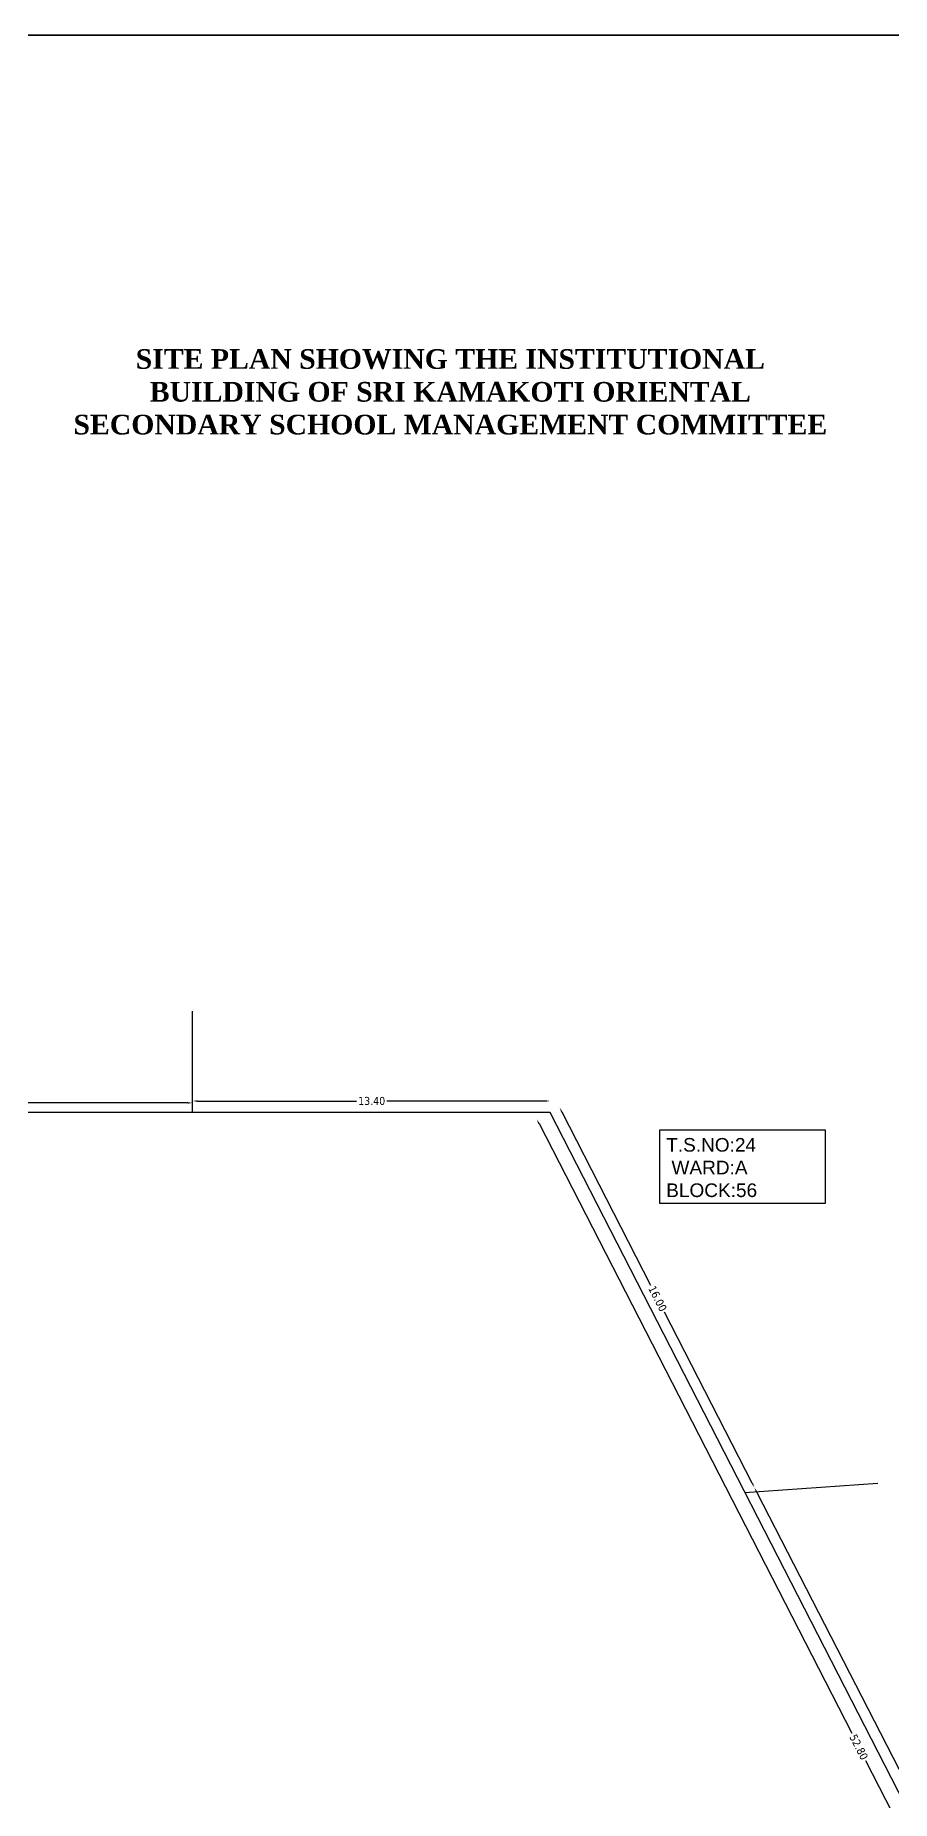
# Model space of a CAD drawing. Header units: metres. Extents: x 0 to 298, y 0 to 162.
# Drawn here: x 73 to 105.1, y 95.5 to 161.7 of the extents above; entities that cross this region are included whole.
import ezdxf

# ---------------------------------------------------------------- set-up
doc = ezdxf.new("R2010")
doc.units = ezdxf.units.M
doc.header["$MEASUREMENT"] = 0
doc.layers.add('0 @ 1', color=7, linetype='Continuous')
doc.styles.add('CODE', font='tahoma.ttf')
doc.styles.add('style1', font='arial.ttf')
doc.dimstyles.new('OUTER', dxfattribs={"dimscale": 0, "dimtxt": 0.3, "dimasz": 0.18, "dimexe": 0.18, "dimexo": 0.0625, "dimgap": 0.09, "dimtad": 0, "dimzin": 0, "dimdsep": 46, "dimtxsty": 'CODE', "dimcen": 0.09, "dimse1": 1, "dimse2": 1, "dimclrd": 8, "dimclrt": 1, "dimadec": 0, "dimazin": 0, "dimtfac": 1, "dimtofl": 0, "dimtmove": 0, "dimatfit": 3, "dimfxl": 0, "dimtolj": 1, "dimtzin": 0, "dimarcsym": 0})

# ---------------------------------------------------------------- blocks, each defined once
blk = doc.blocks.new('*D506')
at = {"color": 8, "lineweight": -2}
for p, q in [((65.7, 121.666), (71.581, 121.666)), ((78.74, 121.666), (72.725, 121.666))]:
    blk.add_line(p, q, dxfattribs=at)
at = {"color": 8, "lineweight": 35}
for points in [[(65.7, 121.696), (65.7, 121.636), (65.52, 121.666)], [(78.74, 121.696), (78.74, 121.636), (78.92, 121.666)]]:
    blk.add_solid(points, dxfattribs=at)
at = {"layer": 'Defpoints', "color": 0, "lineweight": 35}
for p in [(65.52, 121.666), (65.52, 121.304), (78.92, 121.304)]:
    blk.add_point(p, dxfattribs=at)
at = {"color": 1, "insert": (72.153, 121.666), "char_height": 0.3, "attachment_point": 5, "style": 'CODE'}
blk.add_mtext('\\A1;13.40', dxfattribs=at)
blk = doc.blocks.new('*D507')
at = {"color": 8, "lineweight": -2}
for p, q in [((79.1, 121.738), (85.064, 121.738)), ((92.14, 121.738), (86.208, 121.738))]:
    blk.add_line(p, q, dxfattribs=at)
at = {"color": 8, "lineweight": 35}
for points in [[(79.1, 121.768), (79.1, 121.708), (78.92, 121.738)], [(92.14, 121.768), (92.14, 121.708), (92.32, 121.738)]]:
    blk.add_solid(points, dxfattribs=at)
at = {"layer": 'Defpoints', "color": 0, "lineweight": 35}
for p in [(78.92, 121.738), (78.92, 121.304), (92.32, 121.304)]:
    blk.add_point(p, dxfattribs=at)
at = {"color": 1, "insert": (85.636, 121.738), "char_height": 0.3, "attachment_point": 5, "style": 'CODE'}
blk.add_mtext('\\A1;13.40', dxfattribs=at)
blk = doc.blocks.new('*D508')
at = {"color": 8, "lineweight": -2}
for p, q in [((91.907, 120.89), (103.627, 98.041)), ((115.84, 74.232), (104.159, 97.005))]:
    blk.add_line(p, q, dxfattribs=at)
at = {"color": 8, "lineweight": 35}
for points in [[(91.934, 120.903), (91.88, 120.876), (91.825, 121.05)], [(115.867, 74.246), (115.813, 74.218), (115.922, 74.072)]]:
    blk.add_solid(points, dxfattribs=at)
at = {"layer": 'Defpoints', "color": 0, "lineweight": 35}
for p in [(92.32, 121.304), (116.417, 74.326), (115.922, 74.072)]:
    blk.add_point(p, dxfattribs=at)
at = {"color": 1, "insert": (103.893, 97.523), "char_height": 0.3, "attachment_point": 5, "rotation": 297.15555, "style": 'CODE'}
blk.add_mtext('\\A1;52.80', dxfattribs=at)
blk = doc.blocks.new('*D509')
at = {"color": 8, "lineweight": -2}
for p, q in [((92.762, 121.329), (96.092, 114.838)), ((99.901, 107.413), (96.614, 113.821))]:
    blk.add_line(p, q, dxfattribs=at)
at = {"color": 8, "lineweight": 35}
for points in [[(92.789, 121.342), (92.736, 121.315), (92.68, 121.489)], [(99.927, 107.426), (99.874, 107.399), (99.983, 107.252)]]:
    blk.add_solid(points, dxfattribs=at)
at = {"layer": 'Defpoints', "color": 0, "lineweight": 35}
for p in [(92.32, 121.304), (99.983, 107.252), (99.622, 107.068)]:
    blk.add_point(p, dxfattribs=at)
at = {"color": 1, "insert": (96.353, 114.33), "char_height": 0.3, "attachment_point": 5, "rotation": 297.15555, "style": 'CODE'}
blk.add_mtext('\\A1;16.00', dxfattribs=at)
blk = doc.blocks.new('*D563')
at = {"color": 8, "lineweight": -2}
for p, q in [((100.061, 107.09), (108.115, 91.389)), ((116.691, 74.668), (108.648, 90.348))]:
    blk.add_line(p, q, dxfattribs=at)
at = {"color": 8, "lineweight": 35}
for points in [[(100.087, 107.104), (100.034, 107.076), (99.978, 107.25)], [(116.718, 74.682), (116.665, 74.655), (116.773, 74.508)]]:
    blk.add_solid(points, dxfattribs=at)
at = {"layer": 'Defpoints', "color": 0, "lineweight": 35}
for p in [(99.622, 107.068), (116.417, 74.326), (116.773, 74.508)]:
    blk.add_point(p, dxfattribs=at)
at = {"color": 1, "insert": (108.382, 90.868), "char_height": 0.3, "attachment_point": 5, "rotation": 297.15555, "style": 'CODE'}
blk.add_mtext('\\A1;36.80', dxfattribs=at)

msp = doc.modelspace()

# ---------------------------------------------------------------- linework, layer by layer
for p, q in [((78.91989, 121.30392), (78.91989, 125.11091)), ((99.62242, 107.06759), (104.61079, 107.40836))]:
    msp.add_line(p, q)
at = {"lineweight": 35}
msp.add_lwpolyline([(0.00056, 161.68092), (261.90152, 161.68092), (261.90152, 0.00006), (0.00056, 0.00006)], close=True, dxfattribs=at)
for points in [[(21.01989, 33.90392), (97.42989, 33.90392), (97.42989, 70.90392), (116.41737, 74.32569), (92.31989, 121.30392), (78.91989, 121.30392), (65.51989, 121.30392), (21.21989, 121.30392), (21.21989, 97.60392), (71.01989, 97.60392), (71.01989, 76.20392), (21.01989, 76.20392)], [(96.43557, 120.65712), (102.63665, 120.65712), (102.63665, 117.89464), (96.43557, 117.89464)]]:
    msp.add_lwpolyline(points, close=True)

# ---------------------------------------------------------------- texts
at = {"insert": (88.58323, 148.31407), "char_height": 0.73749998, "width": 29.0129622, "attachment_point": 5, "rotation": 359.9996336, "style": 'style1'}
msp.add_mtext('\\A1;\\pt25.8125;{\\fTimes New Roman|b1|i0|c0|p18;SITE PLAN SHOWING THE INSTITUTIONAL BUILDING OF SRI KAMAKOTI ORIENTAL SECONDARY SCHOOL MANAGEMENT COMMITTEE }', dxfattribs=at)
at = {"linetype": 'ByBlock', "insert": (96.16412, 120.35039), "char_height": 0.51046, "width": 16.0588013, "attachment_point": 1, "style": 'CODE'}
msp.add_mtext('{\\fArial CE|b0|i0|c0|p34;\\W2.57645; \\W1;T.S.NO:24\\P{\\W2.576449; } WARD:A\\P{\\W2.576449; }BLOCK:56}', dxfattribs=at)

# ---------------------------------------------------------------- dimensions: what is measured, and where the dimension line sits
at = {"layer": '0 @ 1'}
for base, p1, p2, picture, middle in [((65.51989, 121.66581), (78.91989, 121.30392), (65.51989, 121.30392), '*D506', (72.15312, 121.66581)), ((78.91989, 121.73766), (92.31989, 121.30392), (78.91989, 121.30392), '*D507', (85.63576, 121.73766))]:
    dim = msp.add_linear_dim(base=base, p1=p1, p2=p2, dimstyle='OUTER', override={"dimscale": 1, "dimtix": 0, "dimtofl": 0, "dimtmove": 0, "dimatfit": 3}, dxfattribs=at)
    dim.commit()
    dim.dimension.update_dxf_attribs({"geometry": picture, "text_midpoint": middle, "dimtype": 128})
for base, p1, p2, override, picture, middle in [((115.92214, 74.07166), (92.31989, 121.30392), (116.41737, 74.32569), {"dimscale": 1, "dimsd1": 0, "dimsd2": 0, "dimtix": 0, "dimtofl": 0, "dimtmove": 0, "dimatfit": 3}, '*D508', (103.89295, 97.52266)), ((99.98285, 107.25247), (92.31989, 121.30392), (99.62242, 107.06759), {"dimscale": 1, "dimtix": 0, "dimtofl": 0, "dimtmove": 0, "dimatfit": 3}, '*D509', (96.35269, 114.32951)), ((116.77343, 74.50833), (99.62242, 107.06759), (116.41737, 74.32569), {"dimscale": 1, "dimtix": 0, "dimtofl": 0, "dimtmove": 0, "dimatfit": 3}, '*D563', (108.38155, 90.86837))]:
    dim = msp.add_linear_dim(base=base, p1=p1, p2=p2, angle=297.1555508, dimstyle='OUTER', override=override, dxfattribs=at)
    dim.commit()
    dim.dimension.update_dxf_attribs({"geometry": picture, "text_midpoint": middle, "dimtype": 129})

doc.saveas('drawing.dxf')
